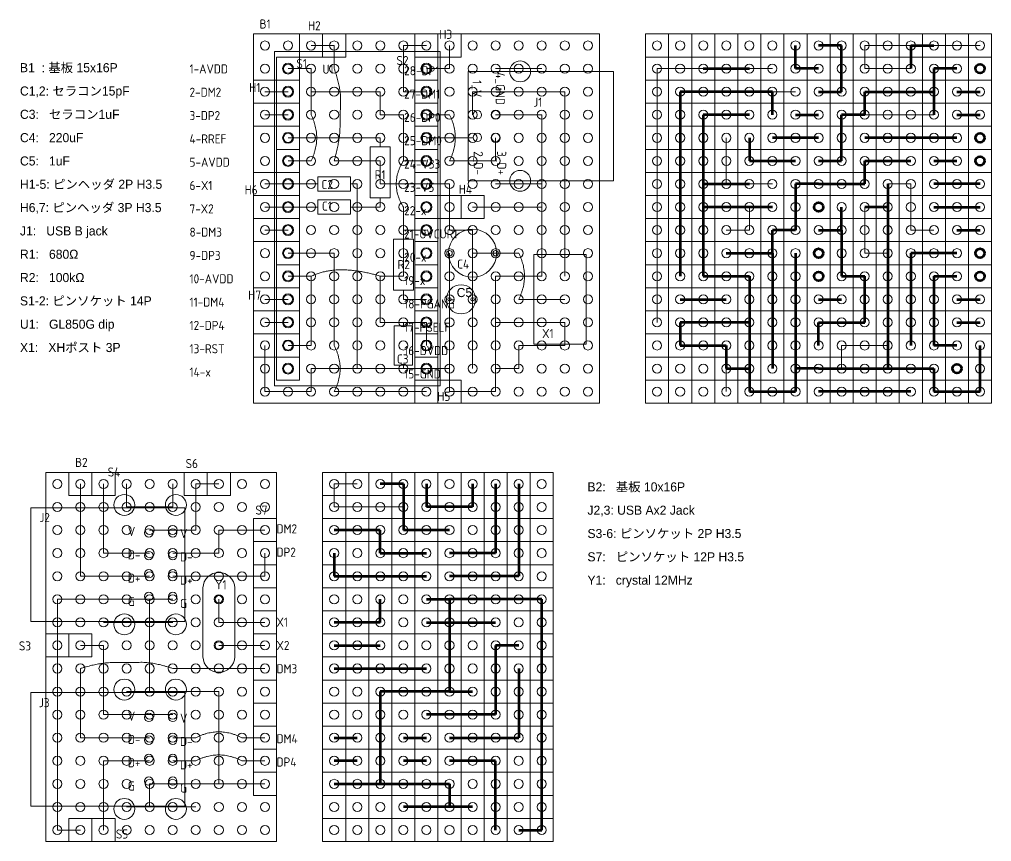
# Model space of a CAD drawing. Extents: x 33 to 140, y 134 to 224.
import ezdxf

# ---------------------------------------------------------------- set-up
doc = ezdxf.new("R2010")
doc.units = 0
doc.linetypes.add('DOT2', pattern=[3.175, 0, -3.175])
doc.linetypes.add('DOTTINY', pattern=[0.9525, 0, -0.9525])
doc.layers.get('0').update_dxf_attribs({"linetype": 'CONTINUOUS', "lineweight": 9})
for name, color, linetype, lineweight in [('0_GND', 7, 'CONTINUOUS', 15), ('0_wire', 92, 'CONTINUOUS', 15), ('5V line', 1, 'CONTINUOUS', 15), ('condenser', 5, 'CONTINUOUS', 15)]:
    doc.layers.add(name, color=color, linetype=linetype, lineweight=lineweight)
for name, color, linetype, lineweight, true_color in [('3.3V line', 40, 'CONTINUOUS', 15, 0xffaa00), ('crystal', 96, 'CONTINUOUS', 15, 0x008000), ('micon', 216, 'CONTINUOUS', 15, 0x800080), ('resister', 132, 'CONTINUOUS', 18, 0x00d4d4), ('socket_header', 56, 'CONTINUOUS', 15, 0x808000), ('terminal', 16, 'CONTINUOUS', 15, 0x800000), ('universal_board', 253, 'CONTINUOUS', 15, 0xa0a0a4)]:
    doc.layers.add(name, color=color, linetype=linetype, lineweight=lineweight, true_color=true_color)
doc.styles.add('iso', font='iso')
doc.styles.add('unicode', font='unicode')

msp = doc.modelspace()

# ---------------------------------------------------------------- linework, layer by layer
at = {"layer": '0_GND'}
for p, q in [((88.26, 218.88), (85.72, 218.88)), ((90.8, 218.88), (88.26, 218.88)), ((108.58, 218.88), (103.5, 218.88)), ((103.5, 218.88), (103.5, 190.94)), ((113.66, 218.88), (116.2, 218.88)), ((85.72, 213.8), (90.8, 213.8)), ((90.8, 213.8), (90.8, 206.18)), ((111.12, 206.18), (111.12, 211.26)), ((70.48, 206.18), (70.48, 203.64)), ((88.26, 206.18), (85.72, 206.18)), ((90.8, 206.18), (88.26, 206.18)), ((90.8, 206.18), (90.8, 198.56)), ((116.2, 206.18), (113.66, 206.18)), ((128.9, 206.18), (131.44, 206.18)), ((131.44, 206.18), (131.44, 201.1)), ((70.48, 203.64), (73.02, 203.64)), ((70.48, 203.64), (70.48, 185.86)), ((83.18, 203.64), (90.8, 203.64)), ((113.66, 201.1), (113.66, 203.64)), ((126.36, 203.64), (126.36, 198.56)), ((111.12, 201.1), (113.66, 201.1)), ((131.44, 201.1), (133.98, 201.1)), ((80.64, 198.56), (80.64, 185.86)), ((90.8, 198.56), (90.8, 196.02)), ((126.36, 198.56), (128.9, 198.56)), ((88.26, 196.02), (85.72, 196.02)), ((85.72, 196.02), (85.72, 190.94)), ((90.8, 196.02), (88.26, 196.02)), ((85.72, 190.94), (93.34, 190.94)), ((85.72, 190.94), (85.72, 185.86)), ((93.34, 190.94), (93.34, 188.4)), ((60.32, 183.32), (60.32, 188.4)), ((93.34, 188.4), (88.26, 188.4)), ((88.26, 188.4), (88.26, 185.86)), ((123.82, 185.86), (123.82, 188.4)), ((123.82, 188.4), (128.9, 188.4)), ((70.48, 185.86), (65.4, 185.86)), ((65.4, 185.86), (65.4, 183.32)), ((75.56, 185.86), (70.48, 185.86)), ((78.1, 185.86), (75.56, 185.86)), ((78.1, 185.86), (80.64, 185.86)), ((80.64, 185.86), (80.64, 183.32)), ((85.72, 185.86), (85.72, 183.32)), ((88.26, 185.86), (85.72, 185.86)), ((111.12, 185.86), (111.12, 183.32)), ((65.4, 183.32), (60.32, 183.32)), ((85.72, 183.32), (80.64, 183.32)), ((45.08, 173.16), (45.08, 170.62)), ((50.16, 173.16), (50.16, 170.62)), ((45.08, 170.62), (50.16, 170.62)), ((37.46, 155.38), (37.46, 160.46)), ((37.46, 160.46), (47.62, 160.46)), ((50.16, 160.46), (47.62, 160.46)), ((47.62, 160.46), (47.62, 157.92)), ((45.08, 157.92), (42.54, 157.92)), ((47.62, 157.92), (45.08, 157.92)), ((50.16, 157.92), (47.62, 157.92)), ((47.62, 157.92), (47.62, 150.3)), ((37.46, 135.06), (37.46, 155.38)), ((47.62, 150.3), (45.08, 150.3)), ((47.62, 150.3), (50.16, 150.3)), ((50.16, 150.3), (52.7, 150.3)), ((52.7, 150.3), (55.24, 150.3)), ((55.24, 150.3), (55.24, 140.14)), ((50.16, 140.14), (47.62, 140.14)), ((47.62, 140.14), (47.62, 137.6)), ((60.32, 140.14), (50.16, 140.14)), ((45.08, 137.6), (47.62, 137.6)), ((47.62, 137.6), (50.16, 137.6)), ((50.16, 137.6), (52.7, 137.6)), ((40, 135.06), (37.46, 135.06))]:
    msp.add_line(p, q, dxfattribs=at)
at = {"layer": '0_GND', "lineweight": 200}
for p, q in [((108.58, 218.88), (111.12, 218.88)), ((111.12, 218.88), (113.66, 218.88)), ((113.66, 213.8), (108.58, 213.8)), ((108.58, 213.8), (108.58, 206.18)), ((108.58, 206.18), (111.12, 206.18)), ((108.58, 206.18), (108.58, 198.56)), ((111.12, 206.18), (113.66, 206.18)), ((128.9, 206.18), (128.9, 203.64)), ((116.2, 203.64), (108.58, 203.64)), ((128.9, 203.64), (126.36, 203.64)), ((128.9, 203.64), (128.9, 185.86)), ((108.58, 198.56), (108.58, 196.02)), ((118.74, 198.56), (118.74, 185.86)), ((108.58, 196.02), (111.12, 196.02)), ((111.12, 196.02), (113.66, 196.02)), ((113.66, 196.02), (113.66, 190.94)), ((106.04, 190.94), (106.04, 188.4)), ((113.66, 190.94), (106.04, 190.94)), ((113.66, 190.94), (113.66, 185.86)), ((106.04, 188.4), (111.12, 188.4)), ((111.12, 188.4), (111.12, 185.86)), ((139.06, 183.32), (139.06, 188.4)), ((111.12, 185.86), (113.66, 185.86)), ((113.66, 185.86), (113.66, 183.32)), ((118.74, 185.86), (118.74, 183.32)), ((121.28, 185.86), (118.74, 185.86)), ((121.28, 185.86), (123.82, 185.86)), ((123.82, 185.86), (128.9, 185.86)), ((128.9, 185.86), (133.98, 185.86)), ((133.98, 185.86), (133.98, 183.32)), ((113.66, 183.32), (118.74, 183.32)), ((133.98, 183.32), (139.06, 183.32)), ((78.1, 173.16), (78.1, 170.62)), ((83.18, 173.16), (83.18, 170.62)), ((83.18, 170.62), (78.1, 170.62)), ((78.1, 160.46), (80.64, 160.46)), ((80.64, 160.46), (80.64, 157.92)), ((90.8, 160.46), (80.64, 160.46)), ((90.8, 155.38), (90.8, 160.46)), ((78.1, 157.92), (80.64, 157.92)), ((80.64, 157.92), (83.18, 157.92)), ((80.64, 157.92), (80.64, 150.3)), ((83.18, 157.92), (85.72, 157.92)), ((90.8, 135.06), (90.8, 155.38)), ((75.56, 150.3), (73.02, 150.3)), ((73.02, 150.3), (73.02, 140.14)), ((78.1, 150.3), (75.56, 150.3)), ((80.64, 150.3), (78.1, 150.3)), ((80.64, 150.3), (83.18, 150.3)), ((67.94, 140.14), (78.1, 140.14)), ((78.1, 140.14), (80.64, 140.14)), ((80.64, 140.14), (80.64, 137.6)), ((78.1, 137.6), (75.56, 137.6)), ((80.64, 137.6), (78.1, 137.6)), ((83.18, 137.6), (80.64, 137.6)), ((88.26, 135.06), (90.8, 135.06))]:
    msp.add_line(p, q, dxfattribs=at)
at = {"layer": '0_wire'}
for p, q in [((75.56, 216.34), (75.56, 221.42)), ((75.56, 221.42), (78.1, 221.42)), ((80.64, 218.88), (80.64, 221.42)), ((78.1, 218.88), (80.64, 218.88)), ((62.86, 216.34), (60.32, 216.34)), ((78.1, 216.34), (75.56, 216.34)), ((62.86, 213.8), (60.32, 213.8)), ((80.64, 213.8), (78.1, 213.8)), ((62.86, 211.26), (73.02, 211.26)), ((78.1, 211.26), (83.18, 211.26)), ((85.72, 211.26), (85.72, 208.72)), ((85.72, 208.72), (80.64, 208.72)), ((60.32, 206.18), (65.4, 206.18)), ((62.86, 203.64), (60.32, 203.64)), ((65.4, 203.64), (62.86, 203.64)), ((62.86, 201.1), (60.32, 201.1)), ((62.86, 198.56), (67.94, 198.56)), ((67.94, 198.56), (67.94, 188.4)), ((62.86, 193.48), (60.32, 193.48)), ((78.1, 193.48), (75.56, 193.48)), ((62.86, 190.94), (60.32, 190.94)), ((67.94, 183.32), (75.56, 183.32)), ((75.56, 183.32), (78.1, 183.32)), ((40, 173.16), (40, 163)), ((42.54, 173.16), (42.54, 165.54)), ((55.24, 165.54), (55.24, 168.08)), ((55.24, 168.08), (60.32, 168.08)), ((42.54, 165.54), (47.62, 165.54)), ((55.24, 165.54), (50.16, 165.54)), ((60.32, 165.54), (60.32, 163)), ((40, 163), (47.62, 163)), ((60.32, 163), (50.16, 163)), ((55.24, 157.92), (55.24, 160.46)), ((55.24, 157.92), (60.32, 157.92)), ((60.32, 155.38), (55.24, 155.38)), ((40, 152.84), (40, 145.22)), ((60.32, 152.84), (50.16, 152.84)), ((47.62, 145.22), (40, 145.22)), ((52.7, 145.22), (50.16, 145.22)), ((60.32, 145.22), (57.78, 145.22)), ((42.54, 135.06), (42.54, 142.68)), ((42.54, 142.68), (47.62, 142.68)), ((50.16, 142.68), (52.7, 142.68)), ((57.78, 142.68), (60.32, 142.68))]:
    msp.add_line(p, q, dxfattribs=at)
at = {"layer": '0_wire', "lineweight": 200}
for p, q in [((118.74, 218.88), (118.74, 221.42)), ((123.82, 221.42), (121.28, 221.42)), ((123.82, 216.34), (123.82, 221.42)), ((121.28, 218.88), (118.74, 218.88)), ((121.28, 216.34), (123.82, 216.34)), ((136.52, 216.34), (139.06, 216.34)), ((118.74, 213.8), (121.28, 213.8)), ((136.52, 213.8), (139.06, 213.8)), ((113.66, 211.26), (113.66, 208.72)), ((121.28, 211.26), (116.2, 211.26)), ((136.52, 211.26), (126.36, 211.26)), ((113.66, 208.72), (118.74, 208.72)), ((139.06, 206.18), (133.98, 206.18)), ((133.98, 203.64), (136.52, 203.64)), ((136.52, 203.64), (139.06, 203.64)), ((136.52, 201.1), (139.06, 201.1)), ((136.52, 198.56), (131.44, 198.56)), ((131.44, 198.56), (131.44, 188.4)), ((121.28, 193.48), (123.82, 193.48)), ((136.52, 193.48), (139.06, 193.48)), ((136.52, 190.94), (139.06, 190.94)), ((123.82, 183.32), (121.28, 183.32)), ((131.44, 183.32), (123.82, 183.32)), ((85.72, 173.16), (85.72, 165.54)), ((88.26, 173.16), (88.26, 163)), ((73.02, 168.08), (67.94, 168.08)), ((73.02, 165.54), (73.02, 168.08)), ((67.94, 165.54), (67.94, 163)), ((73.02, 165.54), (78.1, 165.54)), ((85.72, 165.54), (80.64, 165.54)), ((67.94, 163), (78.1, 163)), ((88.26, 163), (80.64, 163)), ((73.02, 157.92), (73.02, 160.46)), ((73.02, 157.92), (67.94, 157.92)), ((67.94, 155.38), (73.02, 155.38)), ((67.94, 152.84), (78.1, 152.84)), ((88.26, 152.84), (88.26, 145.22)), ((67.94, 145.22), (70.48, 145.22)), ((75.56, 145.22), (78.1, 145.22)), ((80.64, 145.22), (88.26, 145.22)), ((70.48, 142.68), (67.94, 142.68)), ((78.1, 142.68), (75.56, 142.68)), ((85.72, 142.68), (80.64, 142.68)), ((85.72, 135.06), (85.72, 142.68))]:
    msp.add_line(p, q, dxfattribs=at)
at = {"layer": '0_wire'}
for centre in [(60.32, 218.88), (60.32, 211.26), (60.32, 208.72), (78.1, 203.64), (60.32, 198.56), (78.1, 198.56), (60.32, 196.02), (78.1, 196.02), (62.86, 185.86)]:
    msp.add_circle(centre, 0.5, dxfattribs=at)
at = {"layer": '0_wire', "lineweight": 200}
for centre in [(139.06, 218.88), (139.06, 211.26), (139.06, 208.72), (121.28, 203.64), (121.28, 198.56), (139.06, 198.56), (121.28, 196.02), (139.06, 196.02), (136.52, 185.86)]:
    msp.add_circle(centre, 0.5, dxfattribs=at)
at = {"layer": '3.3V line'}
for p, q in [((62.86, 218.88), (65.4, 218.88)), ((65.4, 218.88), (65.4, 216.34)), ((73.02, 216.34), (65.4, 216.34)), ((65.4, 216.34), (65.4, 213.8)), ((73.02, 213.8), (73.02, 216.34)), ((73.02, 213.8), (75.56, 213.8)), ((75.56, 208.72), (75.56, 213.8)), ((126.36, 213.8), (133.98, 213.8)), ((65.4, 208.72), (62.86, 208.72)), ((78.1, 208.72), (75.56, 208.72)), ((75.56, 201.1), (75.56, 203.64)), ((78.1, 201.1), (75.56, 201.1)), ((75.56, 201.1), (75.56, 196.02)), ((65.4, 196.02), (62.86, 196.02)), ((65.4, 196.02), (65.4, 188.4)), ((75.56, 196.02), (73.02, 196.02)), ((73.02, 190.94), (73.02, 196.02)), ((78.1, 190.94), (73.02, 190.94)), ((78.1, 188.4), (78.1, 190.94)), ((62.86, 188.4), (65.4, 188.4))]:
    msp.add_line(p, q, dxfattribs=at)
at = {"layer": '3.3V line', "lineweight": 200}
for p, q in [((136.52, 218.88), (133.98, 218.88)), ((133.98, 218.88), (133.98, 216.34)), ((126.36, 213.8), (126.36, 216.34)), ((126.36, 216.34), (133.98, 216.34)), ((133.98, 216.34), (133.98, 213.8)), ((123.82, 208.72), (123.82, 213.8)), ((126.36, 213.8), (123.82, 213.8)), ((121.28, 208.72), (123.82, 208.72)), ((133.98, 208.72), (136.52, 208.72)), ((123.82, 201.1), (123.82, 203.64)), ((121.28, 201.1), (123.82, 201.1)), ((123.82, 201.1), (123.82, 196.02)), ((123.82, 196.02), (126.36, 196.02)), ((126.36, 190.94), (126.36, 196.02)), ((133.98, 196.02), (136.52, 196.02)), ((133.98, 196.02), (133.98, 188.4)), ((121.28, 188.4), (121.28, 190.94)), ((121.28, 190.94), (126.36, 190.94)), ((136.52, 188.4), (133.98, 188.4))]:
    msp.add_line(p, q, dxfattribs=at)
at = {"layer": '5V line'}
for p, q in [((67.94, 221.42), (65.4, 221.42)), ((67.94, 221.42), (67.94, 218.88)), ((131.44, 221.42), (126.36, 221.42)), ((126.36, 221.42), (126.36, 218.88)), ((133.98, 221.42), (139.06, 221.42)), ((126.36, 218.88), (131.44, 218.88)), ((83.18, 213.8), (83.18, 216.34)), ((83.18, 216.34), (93.34, 216.34)), ((93.34, 216.34), (93.34, 203.64)), ((116.2, 216.34), (118.74, 216.34)), ((73.02, 208.72), (67.94, 208.72)), ((73.02, 206.18), (73.02, 208.72)), ((78.1, 206.18), (73.02, 206.18)), ((78.1, 206.18), (80.64, 206.18)), ((80.64, 206.18), (80.64, 201.1)), ((93.34, 203.64), (93.34, 196.02)), ((80.64, 201.1), (83.18, 201.1)), ((83.18, 198.56), (83.18, 201.1)), ((85.72, 198.56), (83.18, 198.56)), ((83.18, 198.56), (83.18, 193.48)), ((88.26, 198.56), (85.72, 198.56)), ((83.18, 193.48), (83.18, 188.4)), ((93.34, 193.48), (88.26, 193.48)), ((83.18, 188.4), (83.18, 185.86)), ((52.7, 173.16), (52.7, 168.08)), ((52.7, 173.16), (55.24, 173.16)), ((67.94, 170.62), (67.94, 173.16)), ((67.94, 173.16), (70.48, 173.16)), ((75.56, 170.62), (67.94, 170.62)), ((47.62, 168.08), (50.16, 168.08)), ((50.16, 168.08), (52.7, 168.08)), ((40, 155.38), (42.54, 155.38)), ((42.54, 155.38), (42.54, 147.76)), ((42.54, 147.76), (47.62, 147.76)), ((47.62, 147.76), (50.16, 147.76))]:
    msp.add_line(p, q, dxfattribs=at)
at = {"layer": '5V line', "lineweight": 200}
for p, q in [((131.44, 221.42), (133.98, 221.42)), ((131.44, 221.42), (131.44, 218.88)), ((116.2, 216.34), (106.04, 216.34)), ((106.04, 216.34), (106.04, 203.64)), ((116.2, 213.8), (116.2, 216.34)), ((126.36, 206.18), (126.36, 208.72)), ((126.36, 208.72), (131.44, 208.72)), ((118.74, 206.18), (118.74, 201.1)), ((121.28, 206.18), (118.74, 206.18)), ((121.28, 206.18), (126.36, 206.18)), ((106.04, 203.64), (106.04, 196.02)), ((116.2, 198.56), (116.2, 201.1)), ((118.74, 201.1), (116.2, 201.1)), ((111.12, 198.56), (113.66, 198.56)), ((113.66, 198.56), (116.2, 198.56)), ((116.2, 198.56), (116.2, 193.48)), ((106.04, 193.48), (111.12, 193.48)), ((116.2, 193.48), (116.2, 188.4)), ((116.2, 188.4), (116.2, 185.86)), ((75.56, 173.16), (73.02, 173.16)), ((75.56, 173.16), (75.56, 168.08)), ((78.1, 168.08), (75.56, 168.08)), ((80.64, 168.08), (78.1, 168.08)), ((88.26, 155.38), (85.72, 155.38)), ((85.72, 155.38), (85.72, 147.76)), ((80.64, 147.76), (78.1, 147.76)), ((85.72, 147.76), (80.64, 147.76))]:
    msp.add_line(p, q, dxfattribs=at)
at = {"layer": 'condenser'}
for p, q in [((66.14, 206.98), (66.14, 205.38)), ((69.74, 206.98), (66.14, 206.98)), ((69.74, 205.38), (69.74, 206.98)), ((65.4, 206.18), (66.14, 206.18)), ((69.74, 206.18), (70.48, 206.18)), ((66.14, 205.38), (69.74, 205.38)), ((65.4, 203.64), (66.14, 203.64)), ((66.14, 204.44), (66.14, 202.84)), ((69.74, 204.44), (66.14, 204.44)), ((69.74, 202.84), (69.74, 204.44)), ((69.74, 203.64), (70.48, 203.64)), ((66.14, 202.84), (69.74, 202.84)), ((74.56, 190.55), (74.56, 186.25)), ((76.56, 190.55), (74.56, 190.55)), ((75.56, 190.94), (75.56, 190.55)), ((76.56, 186.25), (76.56, 190.55)), ((74.56, 186.25), (76.56, 186.25)), ((75.56, 185.86), (75.56, 186.25))]:
    msp.add_line(p, q, dxfattribs=at)
for centre, radius in [((83.18, 198.56), 2.65), ((80.64, 198.56), 0.3), ((85.72, 198.56), 0.3), ((81.91, 193.48), 1.6), ((80.64, 193.48), 0.2), ((83.18, 193.48), 0.2)]:
    msp.add_circle(centre, radius, dxfattribs=at)
at = {"layer": 'crystal'}
for p, q in [((53.49, 154.17), (53.49, 161.67)), ((56.99, 161.67), (56.99, 154.17))]:
    msp.add_line(p, q, dxfattribs=at)
for centre in [(55.24, 160.46), (55.24, 155.38)]:
    msp.add_circle(centre, 0.4, dxfattribs=at)
for centre, start, end in [((55.24, 161.67), 1.3532, 178.6468), ((55.24, 154.17), 181.3532, 358.6468)]:
    msp.add_arc(centre, 1.75, start, end, dxfattribs=at)
at = {"layer": 'micon'}
for p, q in [((61.35, 183.97), (61.35, 220.77)), ((61.35, 220.77), (79.61, 220.77)), ((79.61, 220.77), (79.61, 183.97)), ((79.61, 183.97), (61.35, 183.97))]:
    msp.add_line(p, q, dxfattribs=at)
for centre in [(62.86, 218.88), (78.1, 218.88), (62.86, 216.34), (78.1, 216.34), (62.86, 213.8), (78.1, 213.8), (62.86, 211.26), (78.1, 211.26), (62.86, 208.72), (78.1, 208.72), (62.86, 206.18), (78.1, 206.18), (62.86, 203.64), (78.1, 203.64), (62.86, 201.1), (78.1, 201.1), (62.86, 198.56), (78.1, 198.56), (62.86, 196.02), (78.1, 196.02), (62.86, 193.48), (78.1, 193.48), (62.86, 190.94), (78.1, 190.94), (62.86, 188.4), (78.1, 188.4), (62.86, 185.86), (78.1, 185.86)]:
    msp.add_circle(centre, 0.6, dxfattribs=at)
at = {"layer": 'resister'}
for p, q in [((73.02, 210.25), (73.02, 211.26)), ((71.92, 210.25), (71.92, 204.65)), ((74.12, 210.25), (71.92, 210.25)), ((74.12, 204.65), (74.12, 210.25)), ((71.92, 204.65), (74.12, 204.65)), ((73.02, 204.65), (73.02, 203.64)), ((75.56, 200.09), (75.56, 201.1)), ((74.46, 200.09), (74.46, 194.49)), ((76.66, 200.09), (74.46, 200.09)), ((76.66, 194.49), (76.66, 200.09)), ((74.46, 194.49), (76.66, 194.49)), ((75.56, 194.49), (75.56, 193.48))]:
    msp.add_line(p, q, dxfattribs=at)
for points in [[(67.94, 208.72), (68.55, 210.86), (68.61, 213.87), (68.67, 216.85), (67.94, 218.88)], [(65.4, 213.8), (66.63, 211.26), (65.4, 208.72)], [(80.64, 208.72), (81.91, 211.27), (80.64, 213.8)], [(75.56, 208.72), (73.99, 206.18), (75.56, 203.64)], [(88.26, 193.48), (89.53, 196.03), (88.26, 198.56)], [(73.02, 196.02), (71.1, 196.63), (67.18, 196.82), (65.4, 196.02)], [(67.94, 188.4), (69.25, 185.85), (67.94, 183.32)], [(40, 152.84), (42.08, 153.5), (45.05, 153.48), (48.04, 153.56), (50.16, 152.84)], [(52.7, 145.22), (55.24, 146.51), (57.78, 145.22)], [(52.7, 142.68), (55.24, 143.97), (57.78, 142.68)]]:
    msp.add_open_spline(points, degree=2, dxfattribs=at)
at = {"layer": 'socket_header'}
for p, q in [((61.59, 220.15), (64.13, 220.15)), ((61.59, 220.15), (61.59, 217.61)), ((64.13, 220.15), (64.13, 217.61)), ((76.83, 217.61), (76.83, 220.15)), ((79.37, 220.15), (79.37, 217.61)), ((64.13, 217.61), (61.59, 217.61)), ((61.59, 217.61), (64.13, 217.61)), ((61.59, 217.61), (61.59, 215.07)), ((64.13, 217.61), (64.13, 215.07)), ((79.37, 217.61), (76.83, 217.61)), ((76.83, 217.61), (79.37, 217.61)), ((76.83, 215.07), (76.83, 217.61)), ((79.37, 217.61), (79.37, 215.07)), ((64.13, 215.07), (61.59, 215.07)), ((61.59, 215.07), (64.13, 215.07)), ((64.13, 215.07), (64.13, 212.53)), ((79.37, 215.07), (76.83, 215.07)), ((76.83, 215.07), (79.37, 215.07)), ((76.83, 212.53), (76.83, 215.07)), ((79.37, 215.07), (79.37, 212.53)), ((64.13, 212.53), (61.59, 212.53)), ((61.59, 212.53), (64.13, 212.53)), ((61.59, 212.53), (61.59, 209.99)), ((64.13, 212.53), (64.13, 209.99)), ((79.37, 212.53), (76.83, 212.53)), ((76.83, 212.53), (79.37, 212.53)), ((76.83, 209.99), (76.83, 212.53)), ((79.37, 212.53), (79.37, 209.99)), ((64.13, 209.99), (61.59, 209.99)), ((61.59, 209.99), (64.13, 209.99)), ((61.59, 209.99), (61.59, 207.45)), ((64.13, 209.99), (64.13, 207.45)), ((79.37, 209.99), (76.83, 209.99)), ((76.83, 209.99), (79.37, 209.99)), ((76.83, 207.45), (76.83, 209.99)), ((79.37, 209.99), (79.37, 207.45)), ((64.13, 207.45), (61.59, 207.45)), ((61.59, 207.45), (64.13, 207.45)), ((64.13, 207.45), (64.13, 204.91)), ((79.37, 207.45), (76.83, 207.45)), ((76.83, 207.45), (79.37, 207.45)), ((76.83, 204.91), (76.83, 207.45)), ((79.37, 207.45), (79.37, 204.91)), ((64.13, 204.91), (61.59, 204.91)), ((61.59, 204.91), (64.13, 204.91)), ((64.13, 204.91), (64.13, 202.37)), ((79.37, 204.91), (76.83, 204.91)), ((76.83, 204.91), (79.37, 204.91)), ((76.83, 202.37), (76.83, 204.91)), ((79.37, 204.91), (79.37, 202.37)), ((64.13, 202.37), (61.59, 202.37)), ((61.59, 202.37), (64.13, 202.37)), ((64.13, 202.37), (64.13, 199.83)), ((79.37, 202.37), (76.83, 202.37)), ((76.83, 202.37), (79.37, 202.37)), ((76.83, 199.83), (76.83, 202.37)), ((79.37, 202.37), (79.37, 199.83)), ((64.13, 199.83), (61.59, 199.83)), ((61.59, 199.83), (64.13, 199.83)), ((61.59, 199.83), (61.59, 197.29)), ((64.13, 199.83), (64.13, 197.29)), ((79.37, 199.83), (76.83, 199.83)), ((76.83, 199.83), (79.37, 199.83)), ((76.83, 197.29), (76.83, 199.83)), ((79.37, 199.83), (79.37, 197.29)), ((64.13, 197.29), (61.59, 197.29)), ((61.59, 197.29), (64.13, 197.29)), ((61.59, 197.29), (61.59, 194.75)), ((64.13, 197.29), (64.13, 194.75)), ((79.37, 197.29), (76.83, 197.29)), ((76.83, 197.29), (79.37, 197.29)), ((76.83, 194.75), (76.83, 197.29)), ((79.37, 197.29), (79.37, 194.75)), ((64.13, 194.75), (61.59, 194.75)), ((61.59, 194.75), (64.13, 194.75)), ((64.13, 194.75), (64.13, 192.21)), ((79.37, 194.75), (76.83, 194.75)), ((76.83, 194.75), (79.37, 194.75)), ((76.83, 192.21), (76.83, 194.75)), ((79.37, 194.75), (79.37, 192.21)), ((64.13, 192.21), (61.59, 192.21)), ((61.59, 192.21), (64.13, 192.21)), ((64.13, 192.21), (64.13, 189.67)), ((79.37, 192.21), (76.83, 192.21)), ((76.83, 192.21), (79.37, 192.21)), ((76.83, 189.67), (76.83, 192.21)), ((79.37, 192.21), (79.37, 189.67)), ((64.13, 189.67), (61.59, 189.67)), ((61.59, 189.67), (64.13, 189.67)), ((64.13, 189.67), (64.13, 187.13)), ((79.37, 189.67), (76.83, 189.67)), ((76.83, 189.67), (79.37, 189.67)), ((76.83, 187.13), (76.83, 189.67)), ((79.37, 189.67), (79.37, 187.13)), ((64.13, 187.13), (61.59, 187.13)), ((61.59, 187.13), (64.13, 187.13)), ((61.59, 187.13), (61.59, 184.59)), ((64.13, 187.13), (64.13, 184.59)), ((79.37, 187.13), (76.83, 187.13)), ((76.83, 187.13), (79.37, 187.13)), ((76.83, 184.59), (76.83, 187.13)), ((79.37, 187.13), (79.37, 184.59)), ((64.13, 184.59), (61.59, 184.59)), ((79.37, 184.59), (76.83, 184.59))]:
    msp.add_line(p, q, dxfattribs=at)
at = {"layer": 'socket_header', "linetype": 'DOTTINY'}
msp.add_line((76.83, 220.15), (79.37, 220.15), dxfattribs=at)
at = {"layer": 'socket_header', "linetype": 'DOT2'}
msp.add_line((79.37, 220.15), (76.83, 220.15), dxfattribs=at)
at = {"layer": 'terminal'}
for p, q in [((64.13, 222.69), (64.13, 220.15)), ((66.67, 222.69), (64.13, 222.69)), ((66.67, 222.69), (66.67, 220.15)), ((69.21, 222.69), (66.67, 222.69)), ((66.67, 220.15), (66.67, 222.69)), ((69.21, 220.15), (69.21, 222.69)), ((76.83, 220.15), (76.83, 222.69)), ((76.83, 222.69), (79.37, 222.69)), ((79.37, 222.69), (79.37, 220.15)), ((79.37, 220.15), (79.37, 222.69)), ((79.37, 222.69), (81.91, 222.69)), ((81.91, 222.69), (81.91, 220.15)), ((66.67, 220.15), (64.13, 220.15)), ((69.21, 220.15), (66.67, 220.15)), ((76.83, 220.15), (79.37, 220.15)), ((79.37, 220.15), (81.91, 220.15)), ((98.7, 218.57), (82.7, 218.57)), ((82.7, 218.57), (82.7, 206.53)), ((98.7, 206.53), (98.7, 218.57)), ((61.59, 217.61), (59.05, 217.61)), ((59.05, 215.07), (59.05, 217.61)), ((61.59, 217.61), (61.59, 215.07)), ((61.59, 215.07), (59.05, 215.07)), ((59.05, 212.53), (59.05, 215.07)), ((61.59, 215.07), (59.05, 215.07)), ((61.59, 212.53), (61.59, 215.07)), ((61.59, 215.07), (61.59, 212.53)), ((61.59, 212.53), (59.05, 212.53)), ((61.59, 207.45), (59.05, 207.45)), ((59.05, 204.91), (59.05, 207.45)), ((61.59, 204.91), (61.59, 207.45)), ((61.59, 207.45), (61.59, 204.91)), ((82.7, 206.53), (98.7, 206.53)), ((61.59, 204.91), (59.05, 204.91)), ((59.05, 202.37), (59.05, 204.91)), ((61.59, 204.91), (59.05, 204.91)), ((61.59, 202.37), (61.59, 204.91)), ((61.59, 204.91), (61.59, 202.37)), ((79.37, 204.91), (79.37, 202.37)), ((81.91, 204.91), (79.37, 204.91)), ((81.91, 204.91), (81.91, 202.37)), ((81.91, 204.91), (81.91, 202.37)), ((84.45, 204.91), (81.91, 204.91)), ((84.45, 204.91), (84.45, 202.37)), ((61.59, 202.37), (59.05, 202.37)), ((59.05, 199.83), (59.05, 202.37)), ((61.59, 202.37), (59.05, 202.37)), ((61.59, 199.83), (61.59, 202.37)), ((61.59, 202.37), (61.59, 199.83)), ((81.91, 202.37), (79.37, 202.37)), ((84.45, 202.37), (81.91, 202.37)), ((61.59, 199.83), (59.05, 199.83)), ((89.94, 198.43), (89.94, 188.53)), ((89.94, 198.43), (95.69, 198.43)), ((95.69, 188.53), (95.69, 198.43)), ((61.59, 194.75), (59.05, 194.75)), ((59.05, 192.21), (59.05, 194.75)), ((61.59, 192.21), (61.59, 194.75)), ((61.59, 194.75), (61.59, 192.21)), ((61.59, 192.21), (59.05, 192.21)), ((59.05, 189.67), (59.05, 192.21)), ((61.59, 192.21), (59.05, 192.21)), ((61.59, 189.67), (61.59, 192.21)), ((61.59, 192.21), (61.59, 189.67)), ((61.59, 189.67), (59.05, 189.67)), ((59.05, 187.13), (59.05, 189.67)), ((61.59, 189.67), (59.05, 189.67)), ((61.59, 189.67), (61.59, 187.13)), ((89.94, 188.53), (95.69, 188.53)), ((61.59, 187.13), (59.05, 187.13)), ((76.83, 184.59), (76.83, 182.05)), ((79.37, 184.59), (76.83, 184.59)), ((79.37, 184.59), (79.37, 182.05)), ((81.91, 184.59), (79.37, 184.59)), ((79.37, 182.05), (79.37, 184.59)), ((81.91, 182.05), (81.91, 184.59)), ((79.37, 182.05), (76.83, 182.05)), ((81.91, 182.05), (79.37, 182.05)), ((38.73, 171.89), (38.73, 174.43)), ((38.73, 174.43), (41.27, 174.43)), ((41.27, 174.43), (41.27, 171.89)), ((41.27, 171.89), (41.27, 174.43)), ((41.27, 174.43), (43.81, 174.43)), ((43.81, 174.43), (43.81, 171.89)), ((51.43, 171.89), (51.43, 174.43)), ((51.43, 174.43), (53.97, 174.43)), ((53.97, 174.43), (53.97, 171.89)), ((53.97, 171.89), (53.97, 174.43)), ((53.97, 174.43), (56.51, 174.43)), ((56.51, 174.43), (56.51, 171.89)), ((38.73, 171.89), (41.27, 171.89)), ((41.27, 171.89), (43.81, 171.89)), ((51.43, 171.89), (53.97, 171.89)), ((53.97, 171.89), (56.51, 171.89)), ((51.51, 170.52), (34.55, 170.52)), ((34.55, 170.52), (34.55, 158.02)), ((51.51, 158.02), (51.51, 170.52)), ((59.05, 169.35), (61.59, 169.35)), ((59.05, 169.35), (59.05, 166.81)), ((61.59, 166.81), (61.59, 169.35)), ((59.05, 164.27), (59.05, 166.81)), ((59.05, 166.81), (61.59, 166.81)), ((59.05, 166.81), (59.05, 164.27)), ((59.05, 166.81), (61.59, 166.81)), ((61.59, 164.27), (61.59, 166.81)), ((59.05, 164.27), (61.59, 164.27)), ((59.05, 164.27), (61.59, 164.27)), ((59.05, 164.27), (59.05, 161.73)), ((61.59, 161.73), (61.59, 164.27)), ((59.05, 161.73), (61.59, 161.73)), ((59.05, 161.73), (61.59, 161.73)), ((59.05, 161.73), (59.05, 159.19)), ((61.59, 159.19), (61.59, 161.73)), ((59.05, 156.65), (59.05, 159.19)), ((59.05, 159.19), (61.59, 159.19)), ((59.05, 159.19), (59.05, 156.65)), ((59.05, 159.19), (61.59, 159.19)), ((61.59, 156.65), (61.59, 159.19)), ((34.55, 158.02), (51.51, 158.02)), ((36.19, 156.65), (36.19, 154.11)), ((36.19, 156.65), (38.73, 156.65)), ((38.73, 156.65), (38.73, 154.11)), ((38.73, 156.65), (41.27, 156.65)), ((38.73, 156.65), (38.73, 154.11)), ((41.27, 156.65), (41.27, 154.11)), ((59.05, 154.11), (59.05, 156.65)), ((59.05, 156.65), (61.59, 156.65)), ((59.05, 156.65), (59.05, 154.11)), ((59.05, 156.65), (61.59, 156.65)), ((61.59, 154.11), (61.59, 156.65)), ((36.19, 154.11), (38.73, 154.11)), ((38.73, 154.11), (41.27, 154.11)), ((59.05, 151.57), (59.05, 154.11)), ((59.05, 154.11), (61.59, 154.11)), ((59.05, 154.11), (59.05, 151.57)), ((59.05, 154.11), (61.59, 154.11)), ((61.59, 151.57), (61.59, 154.11)), ((59.05, 151.57), (61.59, 151.57)), ((59.05, 151.57), (61.59, 151.57)), ((59.05, 151.57), (59.05, 149.03)), ((61.59, 149.03), (61.59, 151.57)), ((51.51, 150.2), (34.55, 150.2)), ((34.55, 150.2), (34.55, 137.7)), ((51.51, 137.7), (51.51, 150.2)), ((59.05, 149.03), (61.59, 149.03)), ((59.05, 149.03), (61.59, 149.03)), ((59.05, 149.03), (59.05, 146.49)), ((61.59, 146.49), (61.59, 149.03)), ((59.05, 143.95), (59.05, 146.49)), ((59.05, 146.49), (61.59, 146.49)), ((59.05, 146.49), (59.05, 143.95)), ((59.05, 146.49), (61.59, 146.49)), ((61.59, 143.95), (61.59, 146.49)), ((59.05, 141.41), (59.05, 143.95)), ((59.05, 143.95), (61.59, 143.95)), ((59.05, 143.95), (59.05, 141.41)), ((59.05, 143.95), (61.59, 143.95)), ((61.59, 141.41), (61.59, 143.95)), ((59.05, 141.41), (61.59, 141.41)), ((59.05, 138.87), (59.05, 141.41)), ((61.59, 141.41), (59.05, 141.41)), ((61.59, 141.41), (61.59, 138.87)), ((61.59, 138.87), (59.05, 138.87)), ((34.55, 137.7), (51.51, 137.7)), ((38.73, 133.79), (38.73, 136.33)), ((38.73, 136.33), (41.27, 136.33)), ((41.27, 136.33), (41.27, 133.79)), ((41.27, 133.79), (41.27, 136.33)), ((41.27, 136.33), (43.81, 136.33)), ((43.81, 136.33), (43.81, 133.79)), ((38.73, 133.79), (41.27, 133.79)), ((41.27, 133.79), (43.81, 133.79))]:
    msp.add_line(p, q, dxfattribs=at)
for centre, radius in [((88.42, 218.57), 1.15), ((83.72, 213.8), 0.46), ((85.72, 213.8), 0.46), ((83.72, 211.3), 0.46), ((85.72, 211.3), 0.46), ((88.42, 206.53), 1.15), ((93.34, 196.02), 0.5), ((93.34, 193.48), 0.5), ((93.34, 190.94), 0.5), ((44.83, 170.84), 1.15), ((50.51, 170.84), 1.15), ((47.53, 167.77), 0.46), ((50.16, 167.77), 0.46), ((47.53, 165.27), 0.46), ((50.16, 165.27), 0.46), ((47.53, 163.27), 0.46), ((50.16, 163.27), 0.46), ((47.53, 160.77), 0.46), ((50.16, 160.77), 0.46), ((44.83, 157.7), 1.15), ((50.51, 157.7), 1.15), ((44.83, 150.52), 1.15), ((50.51, 150.52), 1.15), ((47.53, 147.45), 0.46), ((50.16, 147.45), 0.46), ((47.53, 144.95), 0.46), ((50.16, 144.95), 0.46), ((47.53, 142.95), 0.46), ((50.16, 142.95), 0.46), ((47.53, 140.45), 0.46), ((50.16, 140.45), 0.46), ((44.83, 137.38), 1.15), ((50.51, 137.38), 1.15)]:
    msp.add_circle(centre, radius, dxfattribs=at)
at = {"layer": 'universal_board'}
for p, q in [((59.05, 222.69), (59.05, 182.05)), ((59.05, 222.69), (97.15, 222.69)), ((97.15, 222.69), (97.15, 182.05)), ((102.23, 222.69), (102.23, 182.05)), ((102.23, 222.69), (140.33, 222.69)), ((104.77, 222.69), (104.77, 182.05)), ((107.31, 222.69), (107.31, 182.05)), ((109.85, 222.69), (109.85, 182.05)), ((112.39, 222.69), (112.39, 182.05)), ((114.93, 222.69), (114.93, 182.05)), ((117.47, 222.69), (117.47, 182.05)), ((120.01, 222.69), (120.01, 182.05)), ((122.55, 222.69), (122.55, 182.05)), ((125.09, 222.69), (125.09, 182.05)), ((127.63, 222.69), (127.63, 182.05)), ((130.17, 222.69), (130.17, 182.05)), ((132.71, 222.69), (132.71, 182.05)), ((135.25, 222.69), (135.25, 182.05)), ((137.79, 222.69), (137.79, 182.05)), ((140.33, 222.69), (140.33, 182.05)), ((102.23, 220.15), (140.33, 220.15)), ((102.23, 217.61), (140.33, 217.61)), ((102.23, 215.07), (140.33, 215.07)), ((102.23, 212.53), (140.33, 212.53)), ((102.23, 209.99), (140.33, 209.99)), ((102.23, 207.45), (140.33, 207.45)), ((102.23, 204.91), (140.33, 204.91)), ((102.23, 202.37), (140.33, 202.37)), ((102.23, 199.83), (140.33, 199.83)), ((102.23, 197.29), (140.33, 197.29)), ((102.23, 194.75), (140.33, 194.75)), ((102.23, 192.21), (140.33, 192.21)), ((102.23, 189.67), (140.33, 189.67)), ((102.23, 187.13), (140.33, 187.13)), ((102.23, 184.59), (140.33, 184.59)), ((59.05, 182.05), (97.15, 182.05)), ((102.23, 182.05), (140.33, 182.05)), ((36.19, 174.43), (36.19, 133.79)), ((36.19, 174.43), (61.59, 174.43)), ((61.59, 174.43), (61.59, 133.79)), ((66.67, 174.43), (66.67, 133.79)), ((66.67, 174.43), (92.07, 174.43)), ((69.21, 174.43), (69.21, 133.79)), ((71.75, 174.43), (71.75, 133.79)), ((74.29, 174.43), (74.29, 133.79)), ((76.83, 174.43), (76.83, 133.79)), ((79.37, 174.43), (79.37, 133.79)), ((81.91, 174.43), (81.91, 133.79)), ((84.45, 174.43), (84.45, 133.79)), ((86.99, 174.43), (86.99, 133.79)), ((89.53, 174.43), (89.53, 133.79)), ((92.07, 174.43), (92.07, 133.79)), ((66.67, 171.89), (92.07, 171.89)), ((66.67, 169.35), (92.07, 169.35)), ((66.67, 166.81), (92.07, 166.81)), ((66.67, 164.27), (92.07, 164.27)), ((66.67, 161.73), (92.07, 161.73)), ((66.67, 159.19), (92.07, 159.19)), ((66.67, 156.65), (92.07, 156.65)), ((66.67, 154.11), (92.07, 154.11)), ((66.67, 151.57), (92.07, 151.57)), ((66.67, 149.03), (92.07, 149.03)), ((66.67, 146.49), (92.07, 146.49)), ((66.67, 143.95), (92.07, 143.95)), ((66.67, 141.41), (92.07, 141.41)), ((66.67, 138.87), (92.07, 138.87)), ((66.67, 136.33), (92.07, 136.33)), ((36.19, 133.79), (61.59, 133.79)), ((66.67, 133.79), (92.07, 133.79))]:
    msp.add_line(p, q, dxfattribs=at)
for centre in [(60.32, 221.42), (62.86, 221.42), (65.4, 221.42), (67.94, 221.42), (70.48, 221.42), (73.02, 221.42), (75.56, 221.42), (78.1, 221.42), (80.64, 221.42), (83.18, 221.42), (85.72, 221.42), (88.26, 221.42), (90.8, 221.42), (93.34, 221.42), (95.88, 221.42), (103.5, 221.42), (106.04, 221.42), (108.58, 221.42), (111.12, 221.42), (113.66, 221.42), (116.2, 221.42), (118.74, 221.42), (121.28, 221.42), (123.82, 221.42), (126.36, 221.42), (128.9, 221.42), (131.44, 221.42), (133.98, 221.42), (136.52, 221.42), (139.06, 221.42), (60.32, 218.88), (62.86, 218.88), (65.4, 218.88), (67.94, 218.88), (70.48, 218.88), (73.02, 218.88), (75.56, 218.88), (78.1, 218.88), (80.64, 218.88), (83.18, 218.88), (85.72, 218.88), (88.26, 218.88), (90.8, 218.88), (93.34, 218.88), (95.88, 218.88), (103.5, 218.88), (106.04, 218.88), (108.58, 218.88), (111.12, 218.88), (113.66, 218.88), (116.2, 218.88), (118.74, 218.88), (121.28, 218.88), (123.82, 218.88), (126.36, 218.88), (128.9, 218.88), (131.44, 218.88), (133.98, 218.88), (136.52, 218.88), (139.06, 218.88), (60.32, 216.34), (62.86, 216.34), (62.86, 216.34), (65.4, 216.34), (67.94, 216.34), (70.48, 216.34), (73.02, 216.34), (75.56, 216.34), (78.1, 216.34), (80.64, 216.34), (83.18, 216.34), (85.72, 216.34), (88.26, 216.34), (90.8, 216.34), (93.34, 216.34), (95.88, 216.34), (103.5, 216.34), (106.04, 216.34), (106.04, 216.34), (108.58, 216.34), (111.12, 216.34), (113.66, 216.34), (116.2, 216.34), (118.74, 216.34), (121.28, 216.34), (123.82, 216.34), (126.36, 216.34), (128.9, 216.34), (131.44, 216.34), (133.98, 216.34), (136.52, 216.34), (139.06, 216.34), (60.32, 213.8), (62.86, 213.8), (62.86, 213.8), (65.4, 213.8), (67.94, 213.8), (70.48, 213.8), (73.02, 213.8), (75.56, 213.8), (78.1, 213.8), (80.64, 213.8), (83.18, 213.8), (85.72, 213.8), (88.26, 213.8), (90.8, 213.8), (93.34, 213.8), (95.88, 213.8), (103.5, 213.8), (106.04, 213.8), (106.04, 213.8), (108.58, 213.8), (111.12, 213.8), (113.66, 213.8), (116.2, 213.8), (118.74, 213.8), (121.28, 213.8), (123.82, 213.8), (126.36, 213.8), (128.9, 213.8), (131.44, 213.8), (133.98, 213.8), (136.52, 213.8), (139.06, 213.8), (60.32, 211.26), (62.86, 211.26), (62.86, 211.26), (65.4, 211.26), (67.94, 211.26), (70.48, 211.26), (73.02, 211.26), (75.56, 211.26), (78.1, 211.26), (80.64, 211.26), (83.18, 211.26), (85.72, 211.26), (88.26, 211.26), (90.8, 211.26), (93.34, 211.26), (95.88, 211.26), (103.5, 211.26), (106.04, 211.26), (106.04, 211.26), (108.58, 211.26), (111.12, 211.26), (113.66, 211.26), (116.2, 211.26), (118.74, 211.26), (121.28, 211.26), (123.82, 211.26), (126.36, 211.26), (128.9, 211.26), (131.44, 211.26), (133.98, 211.26), (136.52, 211.26), (139.06, 211.26), (60.32, 208.72), (62.86, 208.72), (62.86, 208.72), (65.4, 208.72), (67.94, 208.72), (70.48, 208.72), (73.02, 208.72), (75.56, 208.72), (78.1, 208.72), (80.64, 208.72), (83.18, 208.72), (85.72, 208.72), (88.26, 208.72), (90.8, 208.72), (93.34, 208.72), (95.88, 208.72), (103.5, 208.72), (106.04, 208.72), (106.04, 208.72), (108.58, 208.72), (111.12, 208.72), (113.66, 208.72), (116.2, 208.72), (118.74, 208.72), (121.28, 208.72), (123.82, 208.72), (126.36, 208.72), (128.9, 208.72), (131.44, 208.72), (133.98, 208.72), (136.52, 208.72), (139.06, 208.72), (60.32, 206.18), (62.86, 206.18), (62.86, 206.18), (65.4, 206.18), (67.94, 206.18), (70.48, 206.18), (73.02, 206.18), (75.56, 206.18), (78.1, 206.18), (80.64, 206.18), (83.18, 206.18), (85.72, 206.18), (88.26, 206.18), (90.8, 206.18), (93.34, 206.18), (95.88, 206.18), (103.5, 206.18), (106.04, 206.18), (106.04, 206.18), (108.58, 206.18), (111.12, 206.18), (113.66, 206.18), (116.2, 206.18), (118.74, 206.18), (121.28, 206.18), (123.82, 206.18), (126.36, 206.18), (128.9, 206.18), (131.44, 206.18), (133.98, 206.18), (136.52, 206.18), (139.06, 206.18), (60.32, 203.64), (62.86, 203.64), (62.86, 203.64), (65.4, 203.64), (67.94, 203.64), (70.48, 203.64), (73.02, 203.64), (75.56, 203.64), (78.1, 203.64), (80.64, 203.64), (83.18, 203.64), (85.72, 203.64), (88.26, 203.64), (90.8, 203.64), (93.34, 203.64), (95.88, 203.64), (103.5, 203.64), (106.04, 203.64), (106.04, 203.64), (108.58, 203.64), (111.12, 203.64), (113.66, 203.64), (116.2, 203.64), (118.74, 203.64), (121.28, 203.64), (123.82, 203.64), (126.36, 203.64), (128.9, 203.64), (131.44, 203.64), (133.98, 203.64), (136.52, 203.64), (139.06, 203.64), (60.32, 201.1), (62.86, 201.1), (62.86, 201.1), (65.4, 201.1), (67.94, 201.1), (70.48, 201.1), (73.02, 201.1), (75.56, 201.1), (78.1, 201.1), (80.64, 201.1), (83.18, 201.1), (85.72, 201.1), (88.26, 201.1), (90.8, 201.1), (93.34, 201.1), (95.88, 201.1), (103.5, 201.1), (106.04, 201.1), (106.04, 201.1), (108.58, 201.1), (111.12, 201.1), (113.66, 201.1), (116.2, 201.1), (118.74, 201.1), (121.28, 201.1), (123.82, 201.1), (126.36, 201.1), (128.9, 201.1), (131.44, 201.1), (133.98, 201.1), (136.52, 201.1), (139.06, 201.1), (60.32, 198.56), (62.86, 198.56), (62.86, 198.56), (65.4, 198.56), (67.94, 198.56), (70.48, 198.56), (73.02, 198.56), (75.56, 198.56), (78.1, 198.56), (80.64, 198.56), (83.18, 198.56), (85.72, 198.56), (88.26, 198.56), (90.8, 198.56), (93.34, 198.56), (95.88, 198.56), (103.5, 198.56), (106.04, 198.56), (106.04, 198.56), (108.58, 198.56), (111.12, 198.56), (113.66, 198.56), (116.2, 198.56), (118.74, 198.56), (121.28, 198.56), (123.82, 198.56), (126.36, 198.56), (128.9, 198.56), (131.44, 198.56), (133.98, 198.56), (136.52, 198.56), (139.06, 198.56), (60.32, 196.02), (62.86, 196.02), (62.86, 196.02), (65.4, 196.02), (67.94, 196.02), (70.48, 196.02), (73.02, 196.02), (75.56, 196.02), (78.1, 196.02), (80.64, 196.02), (83.18, 196.02), (85.72, 196.02), (88.26, 196.02), (90.8, 196.02), (93.34, 196.02), (95.88, 196.02), (103.5, 196.02), (106.04, 196.02), (106.04, 196.02), (108.58, 196.02), (111.12, 196.02), (113.66, 196.02), (116.2, 196.02), (118.74, 196.02), (121.28, 196.02), (123.82, 196.02), (126.36, 196.02), (128.9, 196.02), (131.44, 196.02), (133.98, 196.02), (136.52, 196.02), (139.06, 196.02), (60.32, 193.48), (62.86, 193.48), (62.86, 193.48), (65.4, 193.48), (67.94, 193.48), (70.48, 193.48), (73.02, 193.48), (75.56, 193.48), (78.1, 193.48), (80.64, 193.48), (83.18, 193.48), (85.72, 193.48), (88.26, 193.48), (90.8, 193.48), (93.34, 193.48), (95.88, 193.48), (103.5, 193.48), (106.04, 193.48), (106.04, 193.48), (108.58, 193.48), (111.12, 193.48), (113.66, 193.48), (116.2, 193.48), (118.74, 193.48), (121.28, 193.48), (123.82, 193.48), (126.36, 193.48), (128.9, 193.48), (131.44, 193.48), (133.98, 193.48), (136.52, 193.48), (139.06, 193.48), (60.32, 190.94), (62.86, 190.94), (62.86, 190.94), (65.4, 190.94), (67.94, 190.94), (70.48, 190.94), (73.02, 190.94), (75.56, 190.94), (78.1, 190.94), (80.64, 190.94), (83.18, 190.94), (85.72, 190.94), (88.26, 190.94), (90.8, 190.94), (93.34, 190.94), (95.88, 190.94), (103.5, 190.94), (106.04, 190.94), (106.04, 190.94), (108.58, 190.94), (111.12, 190.94), (113.66, 190.94), (116.2, 190.94), (118.74, 190.94), (121.28, 190.94), (123.82, 190.94), (126.36, 190.94), (128.9, 190.94), (131.44, 190.94), (133.98, 190.94), (136.52, 190.94), (139.06, 190.94), (60.32, 188.4), (62.86, 188.4), (62.86, 188.4), (65.4, 188.4), (67.94, 188.4), (70.48, 188.4), (73.02, 188.4), (75.56, 188.4), (78.1, 188.4), (80.64, 188.4), (83.18, 188.4), (85.72, 188.4), (88.26, 188.4), (90.8, 188.4), (93.34, 188.4), (95.88, 188.4), (103.5, 188.4), (106.04, 188.4), (106.04, 188.4), (108.58, 188.4), (111.12, 188.4), (113.66, 188.4), (116.2, 188.4), (118.74, 188.4), (121.28, 188.4), (123.82, 188.4), (126.36, 188.4), (128.9, 188.4), (131.44, 188.4), (133.98, 188.4), (136.52, 188.4), (139.06, 188.4), (60.32, 185.86), (62.86, 185.86), (62.86, 185.86), (65.4, 185.86), (67.94, 185.86), (70.48, 185.86), (73.02, 185.86), (75.56, 185.86), (78.1, 185.86), (80.64, 185.86), (83.18, 185.86), (85.72, 185.86), (88.26, 185.86), (90.8, 185.86), (93.34, 185.86), (95.88, 185.86), (103.5, 185.86), (106.04, 185.86), (106.04, 185.86), (108.58, 185.86), (111.12, 185.86), (113.66, 185.86), (116.2, 185.86), (118.74, 185.86), (121.28, 185.86), (123.82, 185.86), (126.36, 185.86), (128.9, 185.86), (131.44, 185.86), (133.98, 185.86), (136.52, 185.86), (139.06, 185.86), (60.32, 183.32), (62.86, 183.32), (62.86, 183.32), (65.4, 183.32), (67.94, 183.32), (70.48, 183.32), (73.02, 183.32), (75.56, 183.32), (78.1, 183.32), (80.64, 183.32), (83.18, 183.32), (85.72, 183.32), (88.26, 183.32), (90.8, 183.32), (93.34, 183.32), (95.88, 183.32), (103.5, 183.32), (106.04, 183.32), (106.04, 183.32), (108.58, 183.32), (111.12, 183.32), (113.66, 183.32), (116.2, 183.32), (118.74, 183.32), (121.28, 183.32), (123.82, 183.32), (126.36, 183.32), (128.9, 183.32), (131.44, 183.32), (133.98, 183.32), (136.52, 183.32), (139.06, 183.32), (37.46, 173.16), (40, 173.16), (42.54, 173.16), (45.08, 173.16), (47.62, 173.16), (50.16, 173.16), (52.7, 173.16), (55.24, 173.16), (57.78, 173.16), (60.32, 173.16), (67.94, 173.16), (70.48, 173.16), (73.02, 173.16), (75.56, 173.16), (78.1, 173.16), (80.64, 173.16), (83.18, 173.16), (85.72, 173.16), (88.26, 173.16), (90.8, 173.16), (37.46, 170.62), (40, 170.62), (42.54, 170.62), (45.08, 170.62), (47.62, 170.62), (50.16, 170.62), (52.7, 170.62), (55.24, 170.62), (57.78, 170.62), (60.32, 170.62), (67.94, 170.62), (70.48, 170.62), (73.02, 170.62), (75.56, 170.62), (78.1, 170.62), (80.64, 170.62), (83.18, 170.62), (85.72, 170.62), (88.26, 170.62), (90.8, 170.62), (37.46, 168.08), (40, 168.08), (42.54, 168.08), (45.08, 168.08), (47.62, 168.08), (50.16, 168.08), (52.7, 168.08), (55.24, 168.08), (57.78, 168.08), (60.32, 168.08), (67.94, 168.08), (70.48, 168.08), (73.02, 168.08), (75.56, 168.08), (78.1, 168.08), (80.64, 168.08), (83.18, 168.08), (85.72, 168.08), (88.26, 168.08), (90.8, 168.08), (37.46, 165.54), (40, 165.54), (42.54, 165.54), (45.08, 165.54), (47.62, 165.54), (47.62, 165.54), (50.16, 165.54), (52.7, 165.54), (55.24, 165.54), (57.78, 165.54), (60.32, 165.54), (67.94, 165.54), (70.48, 165.54), (73.02, 165.54), (75.56, 165.54), (78.1, 165.54), (78.1, 165.54), (80.64, 165.54), (83.18, 165.54), (85.72, 165.54), (88.26, 165.54), (90.8, 165.54), (37.46, 163), (40, 163), (42.54, 163), (45.08, 163), (47.62, 163), (47.62, 163), (50.16, 163), (52.7, 163), (55.24, 163), (57.78, 163), (60.32, 163), (67.94, 163), (70.48, 163), (73.02, 163), (75.56, 163), (78.1, 163), (78.1, 163), (80.64, 163), (83.18, 163), (85.72, 163), (88.26, 163), (90.8, 163), (37.46, 160.46), (40, 160.46), (42.54, 160.46), (45.08, 160.46), (47.62, 160.46), (47.62, 160.46), (50.16, 160.46), (52.7, 160.46), (55.24, 160.46), (57.78, 160.46), (60.32, 160.46), (67.94, 160.46), (70.48, 160.46), (73.02, 160.46), (75.56, 160.46), (78.1, 160.46), (78.1, 160.46), (80.64, 160.46), (83.18, 160.46), (85.72, 160.46), (88.26, 160.46), (90.8, 160.46), (37.46, 157.92), (40, 157.92), (42.54, 157.92), (45.08, 157.92), (47.62, 157.92), (47.62, 157.92), (50.16, 157.92), (52.7, 157.92), (55.24, 157.92), (57.78, 157.92), (60.32, 157.92), (67.94, 157.92), (70.48, 157.92), (73.02, 157.92), (75.56, 157.92), (78.1, 157.92), (78.1, 157.92), (80.64, 157.92), (83.18, 157.92), (85.72, 157.92), (88.26, 157.92), (90.8, 157.92), (37.46, 155.38), (40, 155.38), (42.54, 155.38), (45.08, 155.38), (47.62, 155.38), (47.62, 155.38), (50.16, 155.38), (52.7, 155.38), (55.24, 155.38), (57.78, 155.38), (60.32, 155.38), (67.94, 155.38), (70.48, 155.38), (73.02, 155.38), (75.56, 155.38), (78.1, 155.38), (78.1, 155.38), (80.64, 155.38), (83.18, 155.38), (85.72, 155.38), (88.26, 155.38), (90.8, 155.38), (37.46, 152.84), (40, 152.84), (42.54, 152.84), (45.08, 152.84), (47.62, 152.84), (47.62, 152.84), (50.16, 152.84), (52.7, 152.84), (55.24, 152.84), (57.78, 152.84), (60.32, 152.84), (67.94, 152.84), (70.48, 152.84), (73.02, 152.84), (75.56, 152.84), (78.1, 152.84), (78.1, 152.84), (80.64, 152.84), (83.18, 152.84), (85.72, 152.84), (88.26, 152.84), (90.8, 152.84), (37.46, 150.3), (40, 150.3), (42.54, 150.3), (45.08, 150.3), (47.62, 150.3), (47.62, 150.3), (50.16, 150.3), (52.7, 150.3), (55.24, 150.3), (57.78, 150.3), (60.32, 150.3), (67.94, 150.3), (70.48, 150.3), (73.02, 150.3), (75.56, 150.3), (78.1, 150.3), (78.1, 150.3), (80.64, 150.3), (83.18, 150.3), (85.72, 150.3), (88.26, 150.3), (90.8, 150.3), (37.46, 147.76), (40, 147.76), (42.54, 147.76), (45.08, 147.76), (47.62, 147.76), (47.62, 147.76), (50.16, 147.76), (52.7, 147.76), (55.24, 147.76), (57.78, 147.76), (60.32, 147.76), (67.94, 147.76), (70.48, 147.76), (73.02, 147.76), (75.56, 147.76), (78.1, 147.76), (78.1, 147.76), (80.64, 147.76), (83.18, 147.76), (85.72, 147.76), (88.26, 147.76), (90.8, 147.76), (37.46, 145.22), (40, 145.22), (42.54, 145.22), (45.08, 145.22), (47.62, 145.22), (47.62, 145.22), (50.16, 145.22), (52.7, 145.22), (55.24, 145.22), (57.78, 145.22), (60.32, 145.22), (67.94, 145.22), (70.48, 145.22), (73.02, 145.22), (75.56, 145.22), (78.1, 145.22), (78.1, 145.22), (80.64, 145.22), (83.18, 145.22), (85.72, 145.22), (88.26, 145.22), (90.8, 145.22), (37.46, 142.68), (40, 142.68), (42.54, 142.68), (45.08, 142.68), (47.62, 142.68), (47.62, 142.68), (50.16, 142.68), (52.7, 142.68), (55.24, 142.68), (57.78, 142.68), (60.32, 142.68), (67.94, 142.68), (70.48, 142.68), (73.02, 142.68), (75.56, 142.68), (78.1, 142.68), (78.1, 142.68), (80.64, 142.68), (83.18, 142.68), (85.72, 142.68), (88.26, 142.68), (90.8, 142.68), (37.46, 140.14), (40, 140.14), (42.54, 140.14), (45.08, 140.14), (47.62, 140.14), (47.62, 140.14), (50.16, 140.14), (52.7, 140.14), (55.24, 140.14), (57.78, 140.14), (60.32, 140.14), (67.94, 140.14), (70.48, 140.14), (73.02, 140.14), (75.56, 140.14), (78.1, 140.14), (78.1, 140.14), (80.64, 140.14), (83.18, 140.14), (85.72, 140.14), (88.26, 140.14), (90.8, 140.14), (37.46, 137.6), (40, 137.6), (42.54, 137.6), (45.08, 137.6), (47.62, 137.6), (47.62, 137.6), (50.16, 137.6), (52.7, 137.6), (55.24, 137.6), (57.78, 137.6), (60.32, 137.6), (67.94, 137.6), (70.48, 137.6), (73.02, 137.6), (75.56, 137.6), (78.1, 137.6), (78.1, 137.6), (80.64, 137.6), (83.18, 137.6), (85.72, 137.6), (88.26, 137.6), (90.8, 137.6), (37.46, 135.06), (40, 135.06), (42.54, 135.06), (45.08, 135.06), (47.62, 135.06), (47.62, 135.06), (50.16, 135.06), (52.7, 135.06), (55.24, 135.06), (57.78, 135.06), (60.32, 135.06), (67.94, 135.06), (70.48, 135.06), (73.02, 135.06), (75.56, 135.06), (78.1, 135.06), (78.1, 135.06), (80.64, 135.06), (83.18, 135.06), (85.72, 135.06), (88.26, 135.06), (90.8, 135.06)]:
    msp.add_circle(centre, 0.5, dxfattribs=at)

# ---------------------------------------------------------------- texts
at = {"char_height": 1, "attachment_point": 4, "line_spacing_factor": 1.54, "style": 'unicode'}
for s, insert, width in [('B1  : 基板 15x16P\\PC1,2: セラコン15pF\\PC3:   セラコン1uF\\PC4:   220uF\\PC5:   1uF\\PH1-5: ピンヘッダ 2P H3.5\\PH6,7: ピンヘッダ 3P H3.5\\PJ1:   USB B jack\\PR1:   680Ω\\PR2:   100kΩ\\PS1-2: ピンソケット 14P\\PU1:   GL850G dip\\PX1:   XHポスト 3P\\P', (33.34, 203.55), 16.0778), ('B2:   基板 10x16P \\PJ2,3: USB Ax2 Jack\\PS3-6: ピンソケット 2P H3.5\\PS7:   ピンソケット 12P H3.5\\PY1:   crystal 12MHz', (95.83, 167.55), 17.5112)]:
    msp.add_mtext(s, dxfattribs=dict(at, insert=insert, width=width))
at = {"layer": 'condenser', "char_height": 1, "attachment_point": 4, "line_spacing_factor": 1.54}
for s, insert, width, style in [('C2', (66.54, 206.12), 1.2222, 'iso'), ('C1', (66.59, 203.74), 1, 'iso'), ('C4', (81.48, 197.36), 1.3333, 'iso'), ('C5', (81.43, 194.22), 1.2222, 'unicode'), ('C3', (74.85, 186.91), 1.2222, 'iso')]:
    msp.add_mtext(s, dxfattribs=dict(at, insert=insert, width=width, style=style))
at = {"layer": 'crystal', "insert": (54.83, 162.06), "char_height": 1, "width": 1.2222, "attachment_point": 4, "line_spacing_factor": 1.54, "style": 'iso'}
msp.add_mtext('Y1', dxfattribs=at)
at = {"layer": 'micon', "char_height": 1, "attachment_point": 4, "line_spacing_factor": 1.54, "style": 'iso'}
for s, insert, width in [('1-AVDD\\P2-DM2\\P3-DP2\\P4-RREF\\P5-AVDD\\P6-X1\\P7-X2\\P8-DM3\\P9-DP3\\P10-AVDD\\P11-DM4\\P12-DP4\\P13-RST\\P14-x', (52.01, 202.16), 5.5556), ('U1', (66.65, 218.81), 1.1111), ('28-DP1\\P27-DM1\\P26-DP0\\P25-DM0\\P24-V33\\P23-V5\\P22-x\\P21-OVCUR1\\P20-x\\P19-x\\P18-PGANG\\P17-PSELF\\P16-DVDD\\P15-GND', (75.65, 201.96), 6.7778)]:
    msp.add_mtext(s, dxfattribs=dict(at, insert=insert, width=width))
at = {"layer": 'resister', "char_height": 1, "attachment_point": 4, "line_spacing_factor": 1.54, "style": 'iso'}
for s, insert, width in [('R1', (72.4, 207.19), 1.1111), ('R2', (74.92, 197.31), 1.3333)]:
    msp.add_mtext(s, dxfattribs=dict(at, insert=insert, width=width))
at = {"layer": 'socket_header', "char_height": 1, "attachment_point": 4, "line_spacing_factor": 1.54, "style": 'iso'}
for s, insert, width in [('S1', (63.78, 219.43), 1.1111), ('S2', (74.8, 219.77), 1.3333)]:
    msp.add_mtext(s, dxfattribs=dict(at, insert=insert, width=width))
at = {"layer": 'terminal', "char_height": 1, "attachment_point": 4, "line_spacing_factor": 1.54, "style": 'iso'}
for s, insert, width in [('H2', (65.06, 223.6), 1.3333), ('H3', (79.52, 222.65), 1.3333), ('H1', (58.59, 216.79), 1.1111), ('J1', (89.86, 215.18), 0.8889), ('H6', (58.08, 205.53), 1.3333), ('H4', (81.66, 205.59), 1.4444), ('H7', (58.48, 193.94), 1.3333), ('X1', (90.84, 189.72), 1.2222), ('H5', (79.3, 182.8), 1.3333), ('S6', (51.58, 175.4), 1.3333), ('S4', (43, 174.47), 1.4444), ('S7', (59.26, 170.28), 1.3333), ('J2', (35.47, 169.45), 1.1111), ('V\\PD-\\PD+\\PG', (45.22, 164.07), 1.3333), ('V\\PD-\\PD+\\PG', (50.97, 163.85), 1.3333), ('DM2\\PDP2\\P\\P\\PX1\\PX2\\PDM3\\P\\P\\PDM4\\PDP4', (61.59, 155.38), 2.4444), ('S3', (33.22, 155.33), 1.3333), ('J3', (35.42, 149.08), 1.1111), ('V\\PD-\\PD+\\PG', (45.22, 143.75), 1.3333), ('V\\PD-\\PD+\\PG', (50.97, 143.53), 1.3333), ('S5', (43.9, 134.62), 1.3333)]:
    msp.add_mtext(s, dxfattribs=dict(at, insert=insert, width=width))
at = {"layer": 'terminal', "char_height": 1, "attachment_point": 5, "rotation": 270, "line_spacing_factor": 1.54, "style": 'iso'}
for s, insert, width in [('4_GND\\P1_V', (84.9, 216.67), 4.9722), ('3_D+\\P2_D-', (85.05, 208.48), 3.8611)]:
    msp.add_mtext(s, dxfattribs=dict(at, insert=insert, width=width))
at = {"layer": 'universal_board', "char_height": 1, "attachment_point": 4, "line_spacing_factor": 1.54, "style": 'iso'}
for s, insert, width in [('B1', (59.73, 223.79), 1.1111), ('B2', (39.41, 175.53), 1.3333)]:
    msp.add_mtext(s, dxfattribs=dict(at, insert=insert, width=width))

doc.saveas('drawing.dxf')
